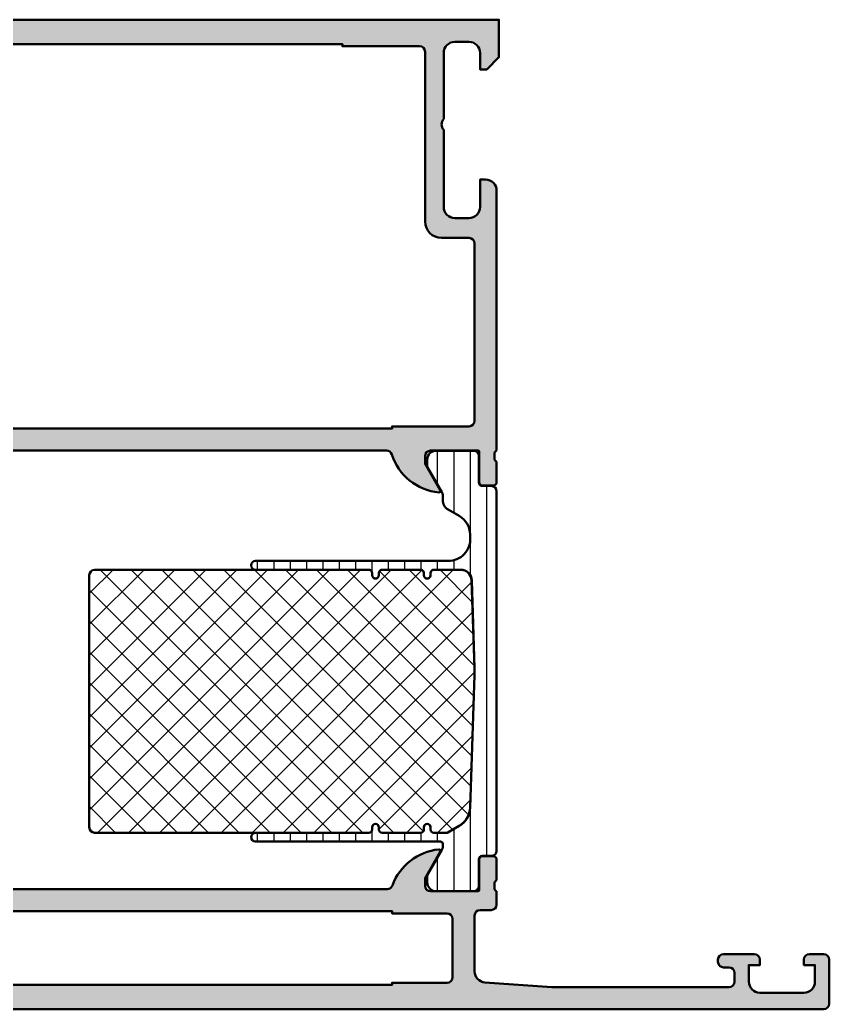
# Model space of a CAD drawing. Extents: x 0 to 147, y 0 to 90.
# Drawn here: x 73.5 to 147, y 0 to 89.8 of the extents above; entities that cross this region are included whole.
import ezdxf

# ---------------------------------------------------------------- set-up
doc = ezdxf.new("R2010")
doc.units = 0
for name, color, linetype, lineweight in [('0S-Alu contour', 7, 'Continuous', 50), ('0S-Alu hatch', 252, 'Continuous', 25), ('0S-Plastic contour', 254, 'Continuous', 50), ('0S-Plastic hatch', 253, 'Continuous', 25), ('0S-PT contour', 91, 'Continuous', 50), ('0S-PT hatch', 103, 'Continuous', 25)]:
    doc.layers.add(name, color=color, linetype=linetype, lineweight=lineweight)

# ---------------------------------------------------------------- blocks, each defined once
blk = doc.blocks.new('438290__E46935FC_256B_483B_8D9A_A29D429FEC19_')
at = {"layer": '0S-Alu hatch'}
h = blk.add_hatch(color=256, dxfattribs=at)
edge = h.paths.add_edge_path()
edge.add_arc((0.5, 89.29999999999978), 0.5, 90, 180)
edge.add_line((0, 89.29999999999978), (0, 88.0999999999998))
edge.add_arc((0.4999999999999716, 88.0999999999998), 0.4999999999999716, 180, 270.0000000000032)
edge.add_line((0.4999999999999998, 87.59999999999982), (25.5, 87.5999999999998))
edge.add_ellipse((25.50000000000001, 87.0999999999998), major_axis=(-0.5, 0), ratio=1, start_angle=180, end_angle=270.0000000000004, ccw=False)
edge.add_line((26, 87.0999999999998), (26, 80.79999999999978))
edge.add_ellipse((25.47500000000001, 80.29999999999978), major_axis=(-0.7249999999999939, 0), ratio=1, start_angle=136.397181027296, end_angle=223.6028189727041, ccw=False)
edge.add_line((26, 79.79999999999978), (25.99999999999999, 50.70000000000266))
edge.add_ellipse((25.92116355345637, 50.43247940800754), major_axis=(-0.2788950563295123, 0), ratio=1, start_angle=178.8354106259076, end_angle=253.58012358051042, ccw=False)
edge.add_line((26.2000010000015, 50.42681100000915), (26.20000100000148, 49.97321700000928))
edge.add_ellipse((25.92113290435833, 49.96755634053207), major_axis=(-0.2789255417371323, 0), ratio=1, start_angle=106.42459455535499, end_angle=181.1628700729185, ccw=False)
edge.add_line((26.00000000000149, 49.70001300000915), (26.00000000000148, 47.82000200000065))
edge.add_arc((26.30000000000149, 47.82000200000065), 0.3000000000000114, 180, 270)
edge.add_line((26.30000000000149, 47.52000200000064), (27.27997431904427, 47.52000200000064))
edge.add_arc((27.27997431904429, 47.82000200000063), 0.2999999999999971, 269.9999999999973, 360)
edge.add_line((27.57997431904428, 47.82000200000063), (27.57997431904428, 50.58000000000065))
edge.add_ellipse((27.6999743190434, 50.58000000000066), major_axis=(-0.1199999999991199, 0), ratio=1, start_angle=269.9999999999983, end_angle=360, ccw=False)
edge.add_line((27.69997431904341, 50.69999999999978), (32, 50.69999999999978))
edge.add_ellipse((32.00000000000001, 50.19999999999978), major_axis=(-0.4999999999999929, 0), ratio=1, start_angle=180, end_angle=270.0000000000008, ccw=False)
edge.add_line((32.5, 50.19999999999978), (32.5, 49.49999999999977))
edge.add_line((32.5, 49.49999999999977), (31.11850454237764, 47.10717967697223))
edge.add_arc((31.23811978464828, 47.03811978464808), 0.1381197846482754, 149.9999999999984, 275.6225775508021)
edge.add_arc((30.76177675882617, 51.87660886184819), 5.000000000000581, 275.6225775507932, 342.251583643927)
edge.add_ellipse((35.99999999999974, 50.2000000000002), major_axis=(-0.4999999999992466, 0), ratio=1, start_angle=269.99999999999756, end_angle=342.25158364392945, ccw=False)
edge.add_line((35.99999999999976, 50.69999999999945), (106.8000000000013, 50.7))
edge.add_ellipse((106.8000000000014, 50.20000000000147), major_axis=(-0.4999999999985292, 0), ratio=1, start_angle=197.7484163560673, end_angle=270.00000000000324, ccw=False)
edge.add_arc((112.0382232411737, 51.87660886184874), 4.999999999999874, 197.7484163560698, 264.3774224492077)
edge.add_arc((111.5618802153517, 47.03811978464934), 0.1381197846483011, 264.3774224492104, 389.9999999999982)
edge.add_line((111.6814954576223, 47.10717967697349), (110.3, 49.50000000000104))
edge.add_line((110.3, 49.50000000000104), (110.2999999999999, 50.20000000000103))
edge.add_ellipse((110.8, 50.20000000000104), major_axis=(-0.5, 0), ratio=1, start_angle=270, end_angle=360, ccw=False)
edge.add_line((110.8, 50.70000000000104), (115.1000256809572, 50.70000000000101))
edge.add_ellipse((115.1000256809572, 50.580000000001), major_axis=(-0.1200000000000116, 0), ratio=1, start_angle=180, end_angle=270, ccw=False)
edge.add_line((115.2200256809572, 50.58000000000101), (115.2200256809572, 47.82000200000101))
edge.add_arc((115.5200256809572, 47.82000200000102), 0.2999999999999971, 180, 270)
edge.add_line((115.5200256809572, 47.52000200000103), (116.5, 47.52000200000103))
edge.add_arc((116.5, 47.82000200000102), 0.2999999999999971, 270, 360)
edge.add_line((116.8, 47.82000200000102), (116.8, 49.70001300000955))
edge.add_ellipse((116.8788670956431, 49.9675563405325), major_axis=(-0.278925541737145, 0), ratio=1, start_angle=-1.1628700729144725, end_angle=73.57540544464939, ccw=False)
edge.add_line((116.599999, 49.97321700000969), (116.599999, 50.42681100000942))
edge.add_ellipse((116.878836446543, 50.43247940800792), major_axis=(-0.2788950563274263, 0), ratio=1, start_angle=-73.58012358050871, end_angle=1.1645893741250006, ccw=False)
edge.add_line((116.8, 50.70000000000104), (116.8, 74.30000000000001))
edge.add_arc((115.8, 74.30000000000001), 1, 0, 90)
edge.add_line((115.8, 75.30000000000001), (115.3, 75.30000000000001))
edge.add_line((115.3, 75.30000000000001), (115.3, 72.80000000000001))
edge.add_ellipse((114.3, 72.8), major_axis=(-0.9999999999999857, 0), ratio=1, start_angle=89.9999999999992, end_angle=180, ccw=False)
edge.add_line((114.3, 71.80000000000001), (113, 71.80000000000001))
edge.add_ellipse((113, 72.8), major_axis=(-0.9999999999999857, 0), ratio=1, start_angle=0, end_angle=90.0000000000008, ccw=False)
edge.add_line((112, 72.80000000000001), (112, 79.80000000000001))
edge.add_ellipse((112.525, 80.30000000000001), major_axis=(-0.7250000000000246, 0), ratio=1, start_angle=-43.60281897270181, end_angle=43.6028189727017, ccw=False)
edge.add_line((112, 80.80000000000001), (112, 86.80000000000001))
edge.add_ellipse((113, 86.80000000000003), major_axis=(-0.9999999999999857, 0), ratio=1, start_angle=269.9999999999992, end_angle=360, ccw=False)
edge.add_line((113, 87.80000000000001), (114.3, 87.80000000000001))
edge.add_ellipse((114.3, 86.80000000000003), major_axis=(-0.9999999999999857, 0), ratio=1, start_angle=180, end_angle=270.0000000000008, ccw=False)
edge.add_line((115.3, 86.80000000000001), (115.3, 85.30000000000001))
edge.add_line((115.3, 85.30000000000001), (115.9, 85.30000000000001))
edge.add_line((115.9, 85.30000000000001), (117, 86.4))
edge.add_line((117, 86.4), (117, 89.80000000000003))
edge.add_line((117, 89.80000000000003), (0.5, 89.79999999999978))
edge = h.paths.add_edge_path()
edge.add_line((28.2, 53.39999999999978), (28.2, 86.8999999999998))
edge.add_ellipse((28.70000000000002, 86.8999999999998), major_axis=(-0.5, 0), ratio=1, start_angle=270, end_angle=360, ccw=False)
edge.add_line((28.70000000000002, 87.3999999999998), (35.7, 87.3999999999998))
edge.add_line((35.7, 87.3999999999998), (35.70000000000002, 87.5999999999998))
edge.add_line((35.70000000000002, 87.5999999999998), (102.8, 87.60000000000004))
edge.add_line((102.8, 87.60000000000004), (102.8, 87.40000000000003))
edge.add_line((102.8, 87.40000000000003), (109.8, 87.40000000000003))
edge.add_ellipse((109.8, 86.90000000000003), major_axis=(-0.5, 0), ratio=1, start_angle=180, end_angle=270, ccw=False)
edge.add_line((110.3, 86.90000000000003), (110.3, 71.50000000000001))
edge.add_arc((111.8, 71.50000000000001), 1.5, 180, 270)
edge.add_line((111.8, 70.00000000000001), (114.3, 70))
edge.add_ellipse((114.3, 69.5), major_axis=(-0.5, 0), ratio=1, start_angle=180, end_angle=270, ccw=False)
edge.add_line((114.8, 69.5), (114.8, 53.40000000000003))
edge.add_ellipse((114.3, 53.40000000000003), major_axis=(-0.5, 0), ratio=1, start_angle=90, end_angle=180, ccw=False)
edge.add_line((114.3, 52.90000000000002), (107.3, 52.90000000000002))
edge.add_line((107.3, 52.90000000000002), (107.3, 52.69999999999999))
edge.add_line((107.3, 52.69999999999999), (35.7, 52.69999999999978))
edge.add_line((35.7, 52.69999999999978), (35.7, 52.89999999999977))
edge.add_line((35.7, 52.89999999999977), (28.7, 52.89999999999977))
edge.add_ellipse((28.7, 53.39999999999978), major_axis=(-0.5, 0), ratio=1, start_angle=0, end_angle=90, ccw=False)
at = {"layer": '0S-Alu contour', "color": 7}
for points in [[(0, 89.29999999999978), (0, 88.0999999999998)], [(115.3, 86.80000000000001), (115.3, 85.30000000000001), (115.9, 85.30000000000001), (117, 86.4), (117, 89.80000000000003), (0.5, 89.79999999999978)], [(0.4999999999999998, 87.59999999999982), (25.5, 87.5999999999998)], [(28.70000000000002, 87.3999999999998), (35.7, 87.3999999999998), (35.70000000000002, 87.5999999999998), (102.8, 87.60000000000004), (102.8, 87.40000000000003), (109.8, 87.40000000000003)], [(113, 87.80000000000001), (114.3, 87.80000000000001)], [(26, 87.0999999999998), (26, 80.79999999999978)], [(28.2, 53.39999999999978), (28.2, 86.8999999999998)], [(110.3, 86.90000000000003), (110.3, 71.50000000000001)], [(112, 80.80000000000001), (112, 86.80000000000001)], [(26, 79.79999999999978), (25.99999999999999, 50.70000000000266)], [(112, 72.80000000000001), (112, 79.80000000000001)], [(115.8, 75.30000000000001), (115.3, 75.30000000000001), (115.3, 72.80000000000001)], [(116.8, 50.70000000000104), (116.8, 74.30000000000001)], [(114.3, 71.80000000000001), (113, 71.80000000000001)], [(111.8, 70.00000000000001), (114.3, 70)], [(114.8, 69.5), (114.8, 53.40000000000003)], [(114.3, 52.90000000000002), (107.3, 52.90000000000002), (107.3, 52.69999999999999), (35.7, 52.69999999999978), (35.7, 52.89999999999977), (28.7, 52.89999999999977)], [(26.2000010000015, 50.42681100000915), (26.20000100000148, 49.97321700000928)], [(27.57997431904428, 47.82000200000063), (27.57997431904428, 50.58000000000065)], [(27.69997431904341, 50.69999999999978), (32, 50.69999999999978)], [(35.99999999999976, 50.69999999999945), (106.8000000000013, 50.7)], [(110.8, 50.70000000000104), (115.1000256809572, 50.70000000000101)], [(115.2200256809572, 50.58000000000101), (115.2200256809572, 47.82000200000101)], [(116.599999, 49.97321700000969), (116.599999, 50.42681100000942)], [(26.00000000000149, 49.70001300000915), (26.00000000000148, 47.82000200000065)], [(32.5, 50.19999999999978), (32.5, 49.49999999999977), (31.11850454237764, 47.10717967697223)], [(111.6814954576223, 47.10717967697349), (110.3, 49.50000000000104), (110.2999999999999, 50.20000000000103)], [(116.8, 47.82000200000102), (116.8, 49.70001300000955)], [(26.30000000000149, 47.52000200000064), (27.27997431904427, 47.52000200000064)], [(115.5200256809572, 47.52000200000103), (116.5, 47.52000200000103)]]:
    blk.add_lwpolyline(points, dxfattribs=at)
for centre, radius, start, end in [((0.5, 89.29999999999978), 0.5, 90, 180), ((0.4999999999999716, 88.0999999999998), 0.4999999999999716, 180, 270.0000000000032), ((115.8, 74.30000000000001), 1, 0, 90), ((111.8, 71.50000000000001), 1.5, 180, 270), ((30.76177675882617, 51.87660886184819), 5.000000000000581, 275.6225775507932, 342.251583643927), ((112.0382232411737, 51.87660886184874), 4.999999999999874, 197.7484163560698, 264.3774224492077), ((26.30000000000149, 47.82000200000065), 0.3000000000000114, 180, 270), ((27.27997431904429, 47.82000200000063), 0.2999999999999971, 269.9999999999973, 0), ((115.5200256809572, 47.82000200000102), 0.2999999999999971, 180, 270), ((116.5, 47.82000200000102), 0.2999999999999971, 270, 0), ((31.23811978464828, 47.03811978464808), 0.1381197846482754, 149.9999999999984, 275.6225775508021), ((111.5618802153517, 47.03811978464934), 0.1381197846483011, 264.3774224492104, 29.99999999999824)]:
    blk.add_arc(centre, radius, start, end, dxfattribs=at)
at = {"layer": '0S-Alu contour', "color": 7, "extrusion": (0, 0, -1)}
for centre, radius, start, end in [((-25.50000000000001, 87.0999999999998), 0.5, 89.99999999999959, 180), ((-28.70000000000002, 86.8999999999998), 0.5, 0, 90), ((-109.8, 86.90000000000003), 0.5, 90, 180), ((-113, 86.80000000000003), 0.9999999999999857, 0, 90.00000000000081), ((-114.3, 86.80000000000003), 0.9999999999999857, 89.9999999999992, 180), ((-25.47500000000001, 80.29999999999978), 0.7249999999999939, 136.3971810272959, 223.6028189727041), ((-112.525, 80.30000000000001), 0.7250000000000246, 316.3971810272983, 43.60281897270176), ((-113, 72.8), 0.9999999999999857, 269.9999999999992, 0), ((-114.3, 72.8), 0.9999999999999857, 180, 270.0000000000008), ((-114.3, 69.5), 0.5, 90, 180), ((-28.7, 53.39999999999978), 0.5, 270, 0), ((-114.3, 53.40000000000003), 0.5, 180, 270), ((-25.92116355345637, 50.43247940800754), 0.2788950563295123, 106.4198764194896, 181.1645893740925), ((-27.6999743190434, 50.58000000000066), 0.1199999999991199, 0, 90.0000000000017), ((-32.00000000000001, 50.19999999999978), 0.4999999999999929, 89.9999999999992, 180), ((-35.99999999999974, 50.2000000000002), 0.4999999999992466, 17.74841635607058, 90.00000000000244), ((-106.8000000000014, 50.20000000000147), 0.4999999999985292, 89.99999999999675, 162.2515836439327), ((-110.8, 50.20000000000104), 0.5, 0, 90), ((-115.1000256809572, 50.580000000001), 0.1200000000000116, 90, 180), ((-116.878836446543, 50.43247940800792), 0.2788950563274263, 358.835410625875, 73.58012358050884), ((-25.92113290435833, 49.96755634053207), 0.2789255417371323, 178.8371299270815, 253.575405444645), ((-116.8788670956431, 49.9675563405325), 0.278925541737145, 286.4245945553506, 1.162870072914434)]:
    blk.add_arc(centre, radius, start, end, dxfattribs=at)
blk = doc.blocks.new('439220__72F99F5B_B3A3_4F02_B338_B1EE9FBF746E_')
at = {"layer": '0S-PT hatch'}
h = blk.add_hatch(dxfattribs=at)
h.set_pattern_fill('ANSI37', color=256, scale=0.625, angle=90, style=0)
h.set_pattern_definition([(135, (0, 0), (-1.403165018917055, -1.403165018917055), []), (225, (0, 0), (1.403165018917055, -1.403165018917055), [])])
edge = h.paths.add_edge_path()
edge.add_line((79.81000048180552, 39.39000000000006), (79.8100004818055, 16.50999999999999))
edge.add_arc((80.30000048180553, 16.50999999999999), 0.4900000000000091, 180, 269.9999999999983)
edge.add_line((80.3000004818055, 16.01999999999998), (105.2004736743325, 16.01999999999999))
edge.add_arc((105.2004736743325, 16.30999999999998), 0.2899999999999814, 269.9999999999972, 360)
edge.add_line((105.4904736743325, 16.30999999999998), (105.4904736743325, 16.51000000000001))
edge.add_ellipse((105.8004736743325, 16.50999999999996), major_axis=(-0.3100000000000165, 0), ratio=1, start_angle=180, end_angle=360, ccw=False)
edge.add_line((106.1104736743325, 16.50999999999996), (106.1104736743324, 16.31000000000012))
edge.add_arc((106.4004736743325, 16.31000000000004), 0.2900000000000489, 180, 270)
edge.add_line((106.4004736743325, 16.01999999999999), (109.9000006845624, 16.01999999999999))
edge.add_arc((109.9000006845624, 16.30999976147983), 0.2899997614798408, 270, 360)
edge.add_line((110.1900004460422, 16.30999976147983), (110.1900004460422, 16.50999976147984))
edge.add_ellipse((110.5000004460423, 16.50999976147979), major_axis=(-0.3100000000000165, 0), ratio=1, start_angle=180, end_angle=360, ccw=False)
edge.add_line((110.8100004460423, 16.50999976147979), (110.8100004460422, 16.30999976147995))
edge.add_arc((111.1000002075221, 16.30999976147987), 0.2899997614798764, 180, 270.0000000000028)
edge.add_line((111.1000002075221, 16.01999999999999), (112.2641014635147, 16.01999999999999))
edge.add_arc((112.2666973387324, 16.2003126102507), 0.180331295075394, 269.1751967888231, 300.8247521229583)
edge.add_line((112.3591015996615, 16.04545516436673), (113.3959040990636, 16.64405323750001))
edge.add_arc((112.4009042637357, 18.36744387718717), 1.98999999227738, 299.9999946536924, 357.9633543492706)
edge.add_line((114.3896471756761, 18.29672189000684), (114.784624810534, 30.33233036016497))
edge.add_arc((104.799999999996, 30.65999999999988), 9.990000000004068, 358.1203748410033, 361.8417505473147)
edge.add_line((114.7848392306799, 30.98106936552118), (114.5268503513519, 38.92247506955442))
edge.add_arc((113.5373847885234, 38.89000170744207), 0.9899982925593634, 1.879720819711472, 90.00009565946085)
edge.add_line((113.5373831356494, 39.88000000000006), (111.0999999999999, 39.88000000000006))
edge.add_arc((111.0999999999999, 39.59000000000009), 0.2899999999999707, 90, 180)
edge.add_line((110.81, 39.59000000000009), (110.81, 39.39000000000005))
edge.add_ellipse((110.5, 39.39000000000005), major_axis=(-0.3099999999999881, 0), ratio=1, start_angle=0, end_angle=180, ccw=False)
edge.add_line((110.19, 39.39000000000005), (110.19, 39.59000000000008))
edge.add_arc((109.9, 39.59000000000008), 0.2899999999999778, 0, 90)
edge.add_line((109.9, 39.88000000000005), (106.4004736743324, 39.88000000000006))
edge.add_arc((106.4004736743324, 39.59000000000006), 0.2899999999999991, 90, 180)
edge.add_line((106.1104736743324, 39.59000000000006), (106.1104736743324, 39.39000000000006))
edge.add_ellipse((105.8004736743324, 39.39000000000006), major_axis=(-0.3099999999999881, 0), ratio=1, start_angle=0, end_angle=180, ccw=False)
edge.add_line((105.4904736743325, 39.39000000000006), (105.4904736743325, 39.59000000000006))
edge.add_arc((105.2004736743325, 39.59000000000006), 0.289999999999992, 0, 90)
edge.add_line((105.2004736743325, 39.88000000000005), (80.30000048180553, 39.88000000000006))
edge.add_arc((80.30000048180553, 39.39000000000007), 0.4899999999999949, 90, 180)
at = {"layer": '0S-PT contour', "color": 7}
for points in [[(105.2004736743325, 39.88000000000005), (80.30000048180553, 39.88000000000006)], [(105.4904736743325, 39.39000000000006), (105.4904736743325, 39.59000000000006)], [(106.1104736743324, 39.59000000000006), (106.1104736743324, 39.39000000000006)], [(109.9, 39.88000000000005), (106.4004736743324, 39.88000000000006)], [(110.19, 39.39000000000005), (110.19, 39.59000000000008)], [(110.81, 39.59000000000009), (110.81, 39.39000000000005)], [(113.5373831356494, 39.88000000000006), (111.0999999999999, 39.88000000000006)], [(79.81000048180552, 39.39000000000006), (79.8100004818055, 16.50999999999999)], [(114.7848392306799, 30.98106936552118), (114.5268503513519, 38.92247506955442)], [(114.3896471756761, 18.29672189000684), (114.784624810534, 30.33233036016497)], [(105.4904736743325, 16.30999999999998), (105.4904736743325, 16.51000000000001)], [(106.1104736743325, 16.50999999999996), (106.1104736743324, 16.31000000000012)], [(110.1900004460422, 16.30999976147983), (110.1900004460422, 16.50999976147984)], [(110.8100004460423, 16.50999976147979), (110.8100004460422, 16.30999976147995)], [(112.3591015996615, 16.04545516436673), (113.3959040990636, 16.64405323750001)], [(80.3000004818055, 16.01999999999998), (105.2004736743325, 16.01999999999999)], [(106.4004736743325, 16.01999999999999), (109.9000006845624, 16.01999999999999)], [(111.1000002075221, 16.01999999999999), (112.2641014635147, 16.01999999999999)]]:
    blk.add_lwpolyline(points, dxfattribs=at)
for centre, radius, start, end in [((80.30000048180553, 39.39000000000007), 0.4899999999999949, 90, 180), ((105.2004736743325, 39.59000000000006), 0.289999999999992, 0, 90), ((106.4004736743324, 39.59000000000006), 0.2899999999999991, 90, 180), ((109.9, 39.59000000000008), 0.2899999999999778, 0, 90), ((111.0999999999999, 39.59000000000009), 0.2899999999999707, 90, 180), ((113.5373847885234, 38.89000170744207), 0.9899982925593634, 1.879720819711472, 90.00009565946085), ((104.799999999996, 30.65999999999988), 9.990000000004068, 358.1203748410033, 1.841750547314653), ((112.4009042637357, 18.36744387718717), 1.98999999227738, 299.9999946536924, 357.9633543492706), ((80.30000048180553, 16.50999999999999), 0.4900000000000091, 180, 269.9999999999983), ((105.2004736743325, 16.30999999999998), 0.2899999999999814, 269.9999999999972, 0), ((106.4004736743325, 16.31000000000004), 0.2900000000000489, 180, 270), ((109.9000006845624, 16.30999976147983), 0.2899997614798408, 270, 0), ((111.1000002075221, 16.30999976147987), 0.2899997614798764, 180, 270.0000000000028), ((112.2666973387324, 16.2003126102507), 0.180331295075394, 269.1751967888231, 300.8247521229583)]:
    blk.add_arc(centre, radius, start, end, dxfattribs=at)
at = {"layer": '0S-PT contour', "color": 7, "extrusion": (0, 0, -1)}
for centre, radius, start, end in [((-105.8004736743324, 39.39000000000006), 0.3099999999999881, 180, 0), ((-110.5, 39.39000000000005), 0.3099999999999881, 180, 0), ((-105.8004736743325, 16.50999999999996), 0.3100000000000165, 0, 180), ((-110.5000004460423, 16.50999976147979), 0.3100000000000165, 0, 180)]:
    blk.add_arc(centre, radius, start, end, dxfattribs=at)
blk = doc.blocks.new('284257__37DF299D_9D3C_48B1_924B_EE9688AAFB39___67438E2F_C511_420F_BD48_6A04E5DF6A23_')
at = {"layer": '0S-Plastic hatch'}
h = blk.add_hatch(dxfattribs=at)
h.set_pattern_fill('ANSI31', color=256, scale=0.4680000000000001, angle=45, style=0)
h.set_pattern_definition([(90, (0, 0), (-1.4859, 0), [])])
edge = h.paths.add_edge_path()
edge.add_line((116.8, 46.9900157290799), (116.8, 14.40998427092003))
edge.add_ellipse((116.3, 14.40998427092001), major_axis=(-0.4999999999999858, 0), ratio=1, start_angle=89.9999999999967, end_angle=180, ccw=False)
edge.add_line((116.3, 13.90998427092002), (115.4896686695362, 13.90998427092003))
edge.add_arc((115.4896686695362, 13.60998427092013), 0.2999999999998959, 90, 180.0079246230968)
edge.add_line((115.1896686724058, 13.60994277769076), (115.1900006007642, 11.21006915538222))
edge.add_ellipse((114.6900006055467, 11.21000000000001), major_axis=(-0.5000000000000027, 0), ratio=1, start_angle=90, end_angle=180.0079246230509, ccw=False)
edge.add_line((114.6900006055467, 10.71000000000001), (111.3000000000001, 10.70999999999995))
edge.add_ellipse((111.3000000000001, 11.51000000000001), major_axis=(-0.8000000000000645, 0), ratio=1, start_angle=0, end_angle=90, ccw=False)
edge.add_line((110.5, 11.51), (110.5, 12.16000000000026))
edge.add_line((110.5, 12.16000000000026), (111.8373098535094, 14.47628861174133))
edge.add_arc((111.3999999994958, 14.71869342211104), 0.5000000005077893, 330.9999999999526, 360)
edge.add_line((111.9000000000036, 14.71869342211104), (111.8999999999999, 15.01000000000263))
edge.add_arc((111.7, 15.01000000000011), 0.1999999999999318, 0, 90)
edge.add_line((111.7, 15.21000000000004), (94.90047367433247, 15.20999999999999))
edge.add_ellipse((94.90047367433247, 15.60999999999999), major_axis=(-0.3999999999999986, 0), ratio=1, start_angle=-90, end_angle=90, ccw=False)
edge.add_line((94.90047367433247, 16.00999999999999), (105.2004736743325, 16.01000000000006))
edge.add_arc((105.2004736743325, 16.31000000000005), 0.29999999999999, 270, 360)
edge.add_line((105.5004736743325, 16.31000000000005), (105.5004736743325, 16.50999999999997))
edge.add_ellipse((105.8004736743325, 16.50999999999995), major_axis=(-0.3000000000000114, 0), ratio=1, start_angle=180, end_angle=360, ccw=False)
edge.add_line((106.1004736743325, 16.50999999999995), (106.1004736743324, 16.31000000000017))
edge.add_arc((106.4004736743325, 16.31000000000009), 0.300000000000054, 180, 270)
edge.add_line((106.4004736743325, 16.01000000000003), (109.9000006845624, 16.01000000000001))
edge.add_arc((109.9000006845624, 16.30999976147986), 0.299999761479846, 270, 360)
edge.add_line((110.2000004460423, 16.30999976147986), (110.2000004460423, 16.5099997614798))
edge.add_ellipse((110.5000004460423, 16.50999976147977), major_axis=(-0.3000000000000114, 0), ratio=1, start_angle=180, end_angle=360, ccw=False)
edge.add_line((110.8000004460423, 16.50999976147977), (110.8000004460422, 16.30999976148001))
edge.add_arc((111.1000002075221, 16.30999976147993), 0.2999997614798815, 180, 270)
edge.add_line((111.1000002075221, 16.01000000000005), (112.2641016152003, 16.01000000000004))
edge.add_arc((112.2641016152003, 16.20999999963142), 0.1999999996313839, 270, 299.9999946536949)
edge.add_line((112.3641015988541, 16.03679490986271), (113.4009040982555, 16.63539298299562))
edge.add_arc((112.4009042637357, 18.36744387718717), 1.999999992277376, 299.9999946536921, 358.2770022895027)
edge.add_line((114.4, 18.30730897584481), (114.794619429964, 30.33200236252824))
edge.add_arc((104.7999999999958, 30.65999999999958), 10.00000000000423, 358.1203748410093, 361.879625158999)
edge.add_line((114.794619429964, 30.98799763747241), (114.5368450786459, 38.92279976374899))
edge.add_arc((113.5373831356494, 38.89000000000005), 1.000000000000095, 1.879625159094631, 90.00000000000325)
edge.add_line((113.5373831356494, 39.89000000000014), (111.0999999999999, 39.89000000000004))
edge.add_arc((111.0999999999999, 39.59000000000008), 0.2999999999999687, 90.00000000000273, 180)
edge.add_line((110.8, 39.59000000000008), (110.8, 39.39000000000005))
edge.add_ellipse((110.5, 39.39000000000005), major_axis=(-0.2999999999999829, 0), ratio=1, start_angle=0, end_angle=180, ccw=False)
edge.add_line((110.2, 39.39000000000005), (110.2, 39.59000000000004))
edge.add_arc((109.9, 39.59000000000005), 0.2999999999999829, 0, 89.99999999999729)
edge.add_line((109.9, 39.89000000000003), (106.4004736743324, 39.89000000000005))
edge.add_arc((106.4004736743324, 39.59000000000006), 0.29999999999999, 90, 180)
edge.add_line((106.1004736743325, 39.59000000000006), (106.1004736743324, 39.39000000000001))
edge.add_ellipse((105.8004736743324, 39.39000000000002), major_axis=(-0.2999999999999829, 0), ratio=1, start_angle=0, end_angle=180, ccw=False)
edge.add_line((105.5004736743325, 39.39000000000002), (105.5004736743325, 39.59000000000006))
edge.add_arc((105.2004736743325, 39.59000000000006), 0.2999999999999971, 0, 90)
edge.add_line((105.2004736743325, 39.89000000000006), (94.90047367433245, 39.89000000000006))
edge.add_ellipse((94.90047367433245, 40.29000000000005), major_axis=(-0.3999999999999915, 0), ratio=1, start_angle=-90, end_angle=90, ccw=False)
edge.add_line((94.90047367433243, 40.69000000000004), (112.4121385877003, 40.68999999999991))
edge.add_arc((112.4121385877003, 42.68999999999996), 2.000000000000049, 270, 361.8796251590046)
edge.add_line((114.4110624736931, 42.75559952749469), (114.3999999999999, 43.09269102415608))
edge.add_arc((112.4009042560165, 43.03255612258068), 2.000000000000052, 1.722997710521563, 60.00000552362365)
edge.add_line((113.4009040890374, 44.76460702655501), (112.4000000834895, 45.34247909493431))
edge.add_ellipse((112.9, 46.2085045469214), major_axis=(-0.999999999999943, 0), ratio=1, start_angle=0, end_angle=60.0000055236232, ccw=False)
edge.add_line((111.9, 46.20850454692141), (111.9000000000038, 46.681306577988))
edge.add_arc((111.3999999998819, 46.68130657799206), 0.500000000121915, 0, 28.9999999999474)
edge.add_line((111.8373098535585, 46.92371138817394), (110.5, 49.24000000000008))
edge.add_line((110.5, 49.24000000000008), (110.5, 49.88999999999993))
edge.add_ellipse((111.2999999999999, 49.88999999999996), major_axis=(-0.7999999999999688, 0), ratio=1, start_angle=269.999999999999, end_angle=360, ccw=False)
edge.add_line((111.2999999999999, 50.68999999999992), (114.6900006103291, 50.68999999999999))
edge.add_ellipse((114.6900006103291, 50.18999999999998), major_axis=(-0.5, 0), ratio=1, start_angle=179.9920752627074, end_angle=270.00000000000324, ccw=False)
edge.add_line((115.1900006055465, 50.18993084362113), (115.1896686724057, 47.79005722290699))
edge.add_arc((115.4896686695361, 47.79001572907981), 0.2999999999999337, 179.9920752627072, 270)
edge.add_line((115.4896686695361, 47.49001572907988), (116.3, 47.49001572907987))
edge.add_ellipse((116.3, 46.99001572907987), major_axis=(-0.4999999999999929, 0), ratio=1, start_angle=180, end_angle=269.9999999999984, ccw=False)
at = {"layer": '0S-Plastic contour', "color": 7}
for points in [[(111.2999999999999, 50.68999999999992), (114.6900006103291, 50.68999999999999)], [(111.8373098535585, 46.92371138817394), (110.5, 49.24000000000008), (110.5, 49.88999999999993)], [(115.1900006055465, 50.18993084362113), (115.1896686724057, 47.79005722290699)], [(115.4896686695361, 47.49001572907988), (116.3, 47.49001572907987)], [(116.8, 46.9900157290799), (116.8, 14.40998427092003)], [(111.9, 46.20850454692141), (111.9000000000038, 46.681306577988)], [(113.4009040890374, 44.76460702655501), (112.4000000834895, 45.34247909493431)], [(114.4110624736931, 42.75559952749469), (114.3999999999999, 43.09269102415608)], [(94.90047367433243, 40.69000000000004), (112.4121385877003, 40.68999999999991)], [(105.2004736743325, 39.89000000000006), (94.90047367433245, 39.89000000000006)], [(105.5004736743325, 39.39000000000002), (105.5004736743325, 39.59000000000006)], [(106.1004736743325, 39.59000000000006), (106.1004736743324, 39.39000000000001)], [(109.9, 39.89000000000003), (106.4004736743324, 39.89000000000005)], [(110.2, 39.39000000000005), (110.2, 39.59000000000004)], [(110.8, 39.59000000000008), (110.8, 39.39000000000005)], [(113.5373831356494, 39.89000000000014), (111.0999999999999, 39.89000000000004)], [(114.794619429964, 30.98799763747241), (114.5368450786459, 38.92279976374899)], [(114.4, 18.30730897584481), (114.794619429964, 30.33200236252824)], [(105.5004736743325, 16.31000000000005), (105.5004736743325, 16.50999999999997)], [(106.1004736743325, 16.50999999999995), (106.1004736743324, 16.31000000000017)], [(110.2000004460423, 16.30999976147986), (110.2000004460423, 16.5099997614798)], [(110.8000004460423, 16.50999976147977), (110.8000004460422, 16.30999976148001)], [(112.3641015988541, 16.03679490986271), (113.4009040982555, 16.63539298299562)], [(94.90047367433247, 16.00999999999999), (105.2004736743325, 16.01000000000006)], [(106.4004736743325, 16.01000000000003), (109.9000006845624, 16.01000000000001)], [(111.1000002075221, 16.01000000000005), (112.2641016152003, 16.01000000000004)], [(111.7, 15.21000000000004), (94.90047367433247, 15.20999999999999)], [(110.5, 11.51), (110.5, 12.16000000000026), (111.8373098535094, 14.47628861174133)], [(111.9000000000036, 14.71869342211104), (111.8999999999999, 15.01000000000263)], [(115.1896686724058, 13.60994277769076), (115.1900006007642, 11.21006915538222)], [(116.3, 13.90998427092002), (115.4896686695362, 13.90998427092003)], [(114.6900006055467, 10.71000000000001), (111.3000000000001, 10.70999999999995)]]:
    blk.add_lwpolyline(points, dxfattribs=at)
at = {"layer": '0S-Plastic contour', "color": 7, "extrusion": (0, 0, -1)}
for centre, radius, start, end in [((-111.2999999999999, 49.88999999999996), 0.7999999999999688, 0, 90.00000000000102), ((-114.6900006103291, 50.18999999999998), 0.5, 89.99999999999675, 180.0079247372927), ((-116.3, 46.99001572907987), 0.4999999999999929, 90.0000000000016, 180), ((-112.9, 46.2085045469214), 0.999999999999943, 299.9999944763768, 0), ((-94.90047367433245, 40.29000000000005), 0.3999999999999915, 270, 90), ((-105.8004736743324, 39.39000000000002), 0.2999999999999829, 180, 0), ((-110.5, 39.39000000000005), 0.2999999999999829, 180, 0), ((-105.8004736743325, 16.50999999999995), 0.3000000000000114, 0, 180), ((-110.5000004460423, 16.50999976147977), 0.3000000000000114, 0, 180), ((-94.90047367433247, 15.60999999999999), 0.3999999999999986, 270, 90), ((-116.3, 14.40998427092001), 0.4999999999999858, 180, 270.0000000000033), ((-111.3000000000001, 11.51000000000001), 0.8000000000000645, 270, 0), ((-114.6900006055467, 11.21000000000001), 0.5000000000000027, 179.9920753769491, 270)]:
    blk.add_arc(centre, radius, start, end, dxfattribs=at)
at = {"layer": '0S-Plastic contour', "color": 7}
for centre, radius, start, end in [((115.4896686695361, 47.79001572907981), 0.2999999999999337, 179.9920752627072, 270), ((111.3999999998819, 46.68130657799206), 0.500000000121915, 0, 28.9999999999474), ((112.4009042560165, 43.03255612258068), 2.000000000000052, 1.722997710521563, 60.00000552362365), ((112.4121385877003, 42.68999999999996), 2.000000000000049, 270, 1.879625159004644), ((105.2004736743325, 39.59000000000006), 0.2999999999999971, 0, 90), ((106.4004736743324, 39.59000000000006), 0.29999999999999, 90, 180), ((109.9, 39.59000000000005), 0.2999999999999829, 0, 89.99999999999729), ((111.0999999999999, 39.59000000000008), 0.2999999999999687, 90.00000000000273, 180), ((113.5373831356494, 38.89000000000005), 1.000000000000095, 1.879625159094631, 90.00000000000325), ((104.7999999999958, 30.65999999999958), 10.00000000000423, 358.1203748410093, 1.879625158999019), ((112.4009042637357, 18.36744387718717), 1.999999992277376, 299.9999946536921, 358.2770022895027), ((105.2004736743325, 16.31000000000005), 0.29999999999999, 270, 0), ((106.4004736743325, 16.31000000000009), 0.300000000000054, 180, 270), ((109.9000006845624, 16.30999976147986), 0.299999761479846, 270, 0), ((111.1000002075221, 16.30999976147993), 0.2999997614798815, 180, 270), ((112.2641016152003, 16.20999999963142), 0.1999999996313839, 270, 299.9999946536949), ((111.7, 15.01000000000011), 0.1999999999999318, 0, 90), ((111.3999999994958, 14.71869342211104), 0.5000000005077893, 330.9999999999526, 0), ((115.4896686695362, 13.60998427092013), 0.2999999999998959, 90, 180.0079246230968)]:
    blk.add_arc(centre, radius, start, end, dxfattribs=at)
blk = doc.blocks.new('438300__47BD68BD_A942_4D75_ACA2_276CF54A5E33_')
at = {"layer": '0S-Alu hatch'}
h = blk.add_hatch(color=256, dxfattribs=at)
edge = h.paths.add_edge_path()
edge.add_line((26.00000000000003, 10.70000000000002), (26.00000000000001, 2.500000000000024))
edge.add_ellipse((25.5, 2.500000000000031), major_axis=(-0.5000000000000142, 0), ratio=1, start_angle=89.9999999999983, end_angle=180, ccw=False)
edge.add_line((25.49999999999999, 2.000000000000015), (0.4999999999999716, 2.000000000000015))
edge.add_arc((0.4999999999999716, 1.500000000000044), 0.4999999999999716, 90, 180)
edge.add_line((0, 1.500000000000044), (0, 0.5000000000000165))
edge.add_arc((0.5, 0.5000000000000165), 0.5, 180, 269.9999999999999)
edge.add_line((0.4999999999999998, 1.64e-14), (146.5, -1e-16))
edge.add_arc((146.5, 0.5), 0.5, 270, 360)
edge.add_line((147, 0.5), (147, 4.499999999999998))
edge.add_arc((146.5, 4.499999999999999), 0.5, 0, 90)
edge.add_line((146.5, 4.999999999999999), (145.2, 5))
edge.add_arc((145.2, 4.499999999999999), 0.5000000000000018, 90, 180)
edge.add_line((144.7, 4.499999999999999), (144.7, 3.999999999999999))
edge.add_line((144.7, 3.999999999999999), (145.7, 3.999999999999998))
edge.add_line((145.7, 3.999999999999998), (145.7, 2.499999999999999))
edge.add_ellipse((144.7, 2.499999999999989), major_axis=(-1, 0), ratio=1, start_angle=90, end_angle=180, ccw=False)
edge.add_line((144.7, 1.499999999999999), (140.7, 1.499999999999999))
edge.add_ellipse((140.7, 2.499999999999989), major_axis=(-0.9999999999999902, 0), ratio=1, start_angle=0, end_angle=90, ccw=False)
edge.add_line((139.7, 2.499999999999999), (139.7, 3.999999999999999))
edge.add_line((139.7, 3.999999999999999), (140.7, 3.999999999999999))
edge.add_line((140.7, 3.999999999999999), (140.7, 4.5))
edge.add_arc((140.2, 4.5), 0.5, 0, 90)
edge.add_line((140.2, 5), (137.4, 5))
edge.add_arc((137.4, 4.500000000000004), 0.4999999999999965, 90, 180)
edge.add_line((136.9, 4.500000000000004), (136.9, 4.299999999999998))
edge.add_arc((137.4, 4.299999999999998), 0.5, 180, 270)
edge.add_line((137.4, 3.799999999999998), (137.9, 3.799999999999998))
edge.add_ellipse((137.9, 3.300000000000004), major_axis=(-0.4999999999999947, 0), ratio=1, start_angle=180, end_angle=270, ccw=False)
edge.add_line((138.4, 3.299999999999998), (138.4, 2.499999999999998))
edge.add_ellipse((137.9, 2.499999999999993), major_axis=(-0.5, 0), ratio=1, start_angle=90, end_angle=180, ccw=False)
edge.add_line((137.9, 1.999999999999998), (121.7999999999999, 2.000000000000001))
edge.add_line((121.7999999999999, 2.000000000000001), (115.7287529500121, 2.433660503570567))
edge.add_ellipse((115.8, 3.431119203401314), major_axis=(-1.000000000000013, 0), ratio=1, start_angle=0, end_angle=85.91438322002392, ccw=False)
edge.add_line((114.8, 3.431119203401302), (114.8, 8.500000000000025))
edge.add_ellipse((115.3, 8.5), major_axis=(-0.5000000000000142, 0), ratio=1, start_angle=270.00000000000165, end_angle=360, ccw=False)
edge.add_line((115.3, 9.000000000000014), (116.3, 9.000000000000014))
edge.add_arc((116.3, 9.500000000000004), 0.4999999999999929, 270.0000000000017, 360)
edge.add_line((116.8, 9.500000000000004), (116.8, 10.69999999999998))
edge.add_ellipse((116.878836446543, 10.96752059199311), major_axis=(-0.2788950563274415, 0), ratio=1, start_angle=-1.1645893740957263, end_angle=73.58012358050678, ccw=False)
edge.add_line((116.599999, 10.97318899999148), (116.599999, 11.42678299999149))
edge.add_ellipse((116.8788670956431, 11.43244365946856), major_axis=(-0.2789255417371296, 0), ratio=1, start_angle=-73.57540544464831, end_angle=1.1628700728909962, ccw=False)
edge.add_line((116.8, 11.69998699999149), (116.8, 13.57999799999999))
edge.add_arc((116.5, 13.57999799999999), 0.2999999999999971, 0, 90)
edge.add_line((116.5, 13.87999799999999), (115.5200256809572, 13.87999799999999))
edge.add_arc((115.5200256809572, 13.57999799999999), 0.3000000000000043, 90, 180)
edge.add_line((115.2200256809572, 13.57999799999999), (115.2200256809572, 10.81999999999999))
edge.add_ellipse((115.1000256809572, 10.81999999999998), major_axis=(-0.1199999999999761, 0), ratio=1, start_angle=90, end_angle=180, ccw=False)
edge.add_line((115.1000256809572, 10.70000000000001), (110.8, 10.70000000000001))
edge.add_ellipse((110.8, 11.20000000000001), major_axis=(-0.5000000000000089, 0), ratio=1, start_angle=0, end_angle=89.9999999999983, ccw=False)
edge.add_line((110.3, 11.20000000000001), (110.3, 11.9))
edge.add_line((110.3, 11.9), (111.6814954576223, 14.29282032302757))
edge.add_arc((111.5618802153517, 14.36188021535171), 0.1381197846482903, 330.0000000000014, 455.6225775507896)
edge.add_arc((112.0382232411737, 9.52339113815216), 5.000000000000031, 95.62257755079261, 160.0499003679413)
edge.add_ellipse((106.8682774794046, 11.40000000000003), major_axis=(-0.5000000000000187, 0), ratio=1, start_angle=90.00000000000318, end_angle=160.049900367936, ccw=False)
edge.add_line((106.8682774794046, 10.90000000000001), (35.93172252059527, 10.90000000000002))
edge.add_ellipse((35.93172252059528, 11.40000000000016), major_axis=(-0.5000000000001439, 0), ratio=1, start_angle=19.950099632059107, end_angle=89.9999999999992, ccw=False)
edge.add_arc((30.76177675882624, 9.523391138152379), 4.999999999999785, 19.95009963205865, 84.3774224492069)
edge.add_arc((31.23811978464829, 14.3618802153517), 0.1381197846482728, 84.37742244920817, 210.0000000000003)
edge.add_line((31.11850454237765, 14.29282032302756), (32.50000000000002, 11.9))
edge.add_line((32.50000000000002, 11.9), (32.50000000000006, 11.2000000000001))
edge.add_ellipse((32, 11.20000000000007), major_axis=(-0.500000000000057, 0), ratio=1, start_angle=90, end_angle=180, ccw=False)
edge.add_line((32, 10.70000000000002), (27.69997431904275, 10.70000000000001))
edge.add_ellipse((27.69997431904276, 10.81999999999998), major_axis=(-0.119999999999969, 0), ratio=1, start_angle=0, end_angle=89.9999999999967, ccw=False)
edge.add_line((27.57997431904279, 10.81999999999998), (27.57997431904279, 13.57999799999999))
edge.add_arc((27.2799743190428, 13.57999799999999), 0.2999999999999971, 0, 90)
edge.add_line((27.2799743190428, 13.87999799999999), (26.29999999999997, 13.87999799999999))
edge.add_arc((26.29999999999997, 13.57999799999999), 0.2999999999999971, 90, 180)
edge.add_line((25.99999999999997, 13.57999799999999), (25.99999999999999, 11.69998699999146))
edge.add_ellipse((25.92113290435686, 11.43244365946854), major_axis=(-0.2789255417371291, 0), ratio=1, start_angle=178.8371299269744, end_angle=253.57540544465138, ccw=False)
edge.add_line((26.20000099999999, 11.4267829999908), (26.20000099999999, 10.97318899999154))
edge.add_ellipse((25.92116355345698, 10.9675205919931), major_axis=(-0.2788950563273965, 0), ratio=1, start_angle=106.41987641949589, end_angle=181.1645893741104, ccw=False)
edge = h.paths.add_edge_path()
edge.add_line((28, 2.900000000000027), (27.99999999999996, 8.200000000000003))
edge.add_ellipse((28.49999999999999, 8.199999999999996), major_axis=(-0.5000000000000178, 0), ratio=1, start_angle=270.00000000000165, end_angle=360, ccw=False)
edge.add_line((28.49999999999997, 8.700000000000014), (35.50000000000003, 8.700000000000014))
edge.add_line((35.50000000000003, 8.700000000000014), (35.5, 8.900000000000013))
edge.add_line((35.5, 8.900000000000013), (107.3, 8.900000000000013))
edge.add_line((107.3, 8.900000000000013), (107.3, 8.700000000000014))
edge.add_line((107.3, 8.700000000000014), (112.3, 8.700000000000008))
edge.add_ellipse((112.3, 8.200000000000008), major_axis=(-0.5, 0), ratio=1, start_angle=180, end_angle=270, ccw=False)
edge.add_line((112.8, 8.200000000000005), (112.8, 2.900000000000023))
edge.add_ellipse((112.2999999999999, 2.900000000000023), major_axis=(-0.5000000000000067, 0), ratio=1, start_angle=90, end_angle=180, ccw=False)
edge.add_line((112.2999999999999, 2.400000000000016), (107.3, 2.400000000000016))
edge.add_line((107.3, 2.400000000000016), (107.3, 2.200000000000016))
edge.add_line((107.3, 2.200000000000016), (35.5, 2.200000000000016))
edge.add_line((35.5, 2.200000000000016), (35.5, 2.400000000000015))
edge.add_line((35.5, 2.400000000000015), (28.50000000000001, 2.400000000000016))
edge.add_ellipse((28.50000000000001, 2.90000000000003), major_axis=(-0.5000000000000142, 0), ratio=1, start_angle=0, end_angle=90, ccw=False)
at = {"layer": '0S-Alu contour', "color": 7}
for points in [[(25.99999999999997, 13.57999799999999), (25.99999999999999, 11.69998699999146)], [(27.2799743190428, 13.87999799999999), (26.29999999999997, 13.87999799999999)], [(27.57997431904279, 10.81999999999998), (27.57997431904279, 13.57999799999999)], [(31.11850454237765, 14.29282032302756), (32.50000000000002, 11.9), (32.50000000000006, 11.2000000000001)], [(110.3, 11.20000000000001), (110.3, 11.9), (111.6814954576223, 14.29282032302757)], [(115.2200256809572, 13.57999799999999), (115.2200256809572, 10.81999999999999)], [(116.5, 13.87999799999999), (115.5200256809572, 13.87999799999999)], [(116.8, 11.69998699999149), (116.8, 13.57999799999999)], [(26.20000099999999, 11.4267829999908), (26.20000099999999, 10.97318899999154)], [(106.8682774794046, 10.90000000000001), (35.93172252059527, 10.90000000000002)], [(116.599999, 10.97318899999148), (116.599999, 11.42678299999149)], [(26.00000000000003, 10.70000000000002), (26.00000000000001, 2.500000000000025)], [(32, 10.70000000000002), (27.69997431904275, 10.70000000000001)], [(115.1000256809572, 10.70000000000001), (110.8, 10.70000000000001)], [(116.8, 9.500000000000004), (116.8, 10.69999999999998)], [(115.3, 9.000000000000014), (116.3, 9.000000000000014)], [(28, 2.900000000000027), (27.99999999999996, 8.200000000000003)], [(28.49999999999997, 8.700000000000014), (35.50000000000003, 8.700000000000014), (35.5, 8.900000000000013), (107.3, 8.900000000000013), (107.3, 8.700000000000014), (112.3, 8.700000000000008)], [(112.8, 8.200000000000005), (112.8, 2.900000000000023)], [(114.8, 3.431119203401302), (114.8, 8.500000000000025)], [(136.9, 4.500000000000004), (136.9, 4.299999999999998)], [(140.2, 5), (137.4, 5)], [(139.7, 2.499999999999999), (139.7, 3.999999999999999), (140.7, 3.999999999999999), (140.7, 4.5)], [(144.7, 4.499999999999999), (144.7, 3.999999999999999), (145.7, 3.999999999999998), (145.7, 2.499999999999999)], [(146.5, 4.999999999999999), (145.2, 5)], [(147, 0.5), (147, 4.499999999999998)], [(137.4, 3.799999999999998), (137.9, 3.799999999999998)], [(138.4, 3.299999999999998), (138.4, 2.499999999999998)], [(25.49999999999999, 2.000000000000015), (0.4999999999999716, 2.000000000000015)], [(112.2999999999999, 2.400000000000016), (107.3, 2.400000000000016), (107.3, 2.200000000000016), (35.5, 2.200000000000016), (35.5, 2.400000000000015), (28.50000000000001, 2.400000000000016)], [(137.9, 1.999999999999998), (121.7999999999999, 2.000000000000001), (115.7287529500121, 2.433660503570567)], [(0, 1.500000000000044), (0, 0.5000000000000165)], [(144.7, 1.499999999999999), (140.7, 1.499999999999999)], [(0.4999999999999998, 1.64e-14), (146.5, -1e-16)]]:
    blk.add_lwpolyline(points, dxfattribs=at)
for centre, radius, start, end in [((31.23811978464829, 14.3618802153517), 0.1381197846482728, 84.37742244920817, 210.0000000000003), ((30.76177675882624, 9.523391138152379), 4.999999999999785, 19.95009963205865, 84.3774224492069), ((112.0382232411737, 9.52339113815216), 5.000000000000031, 95.62257755079261, 160.0499003679413), ((111.5618802153517, 14.36188021535171), 0.1381197846482903, 330.0000000000014, 95.62257755078969), ((26.29999999999997, 13.57999799999999), 0.2999999999999971, 90, 180), ((27.2799743190428, 13.57999799999999), 0.2999999999999971, 0, 90), ((115.5200256809572, 13.57999799999999), 0.3000000000000043, 90, 180), ((116.5, 13.57999799999999), 0.2999999999999971, 0, 90), ((116.3, 9.500000000000004), 0.4999999999999929, 270.0000000000017, 0), ((137.4, 4.500000000000004), 0.4999999999999965, 90, 180), ((140.2, 4.5), 0.5, 0, 90), ((145.2, 4.499999999999999), 0.5000000000000018, 90, 180), ((146.5, 4.499999999999999), 0.5, 0, 90), ((137.4, 4.299999999999998), 0.5, 180, 270), ((0.4999999999999716, 1.500000000000044), 0.4999999999999716, 90, 180), ((0.5, 0.5000000000000165), 0.5, 180, 269.9999999999999), ((146.5, 0.5), 0.5, 270, 0)]:
    blk.add_arc(centre, radius, start, end, dxfattribs=at)
at = {"layer": '0S-Alu contour', "color": 7, "extrusion": (0, 0, -1)}
for centre, radius, start, end in [((-25.92113290435686, 11.43244365946854), 0.2789255417371291, 106.4245945553486, 181.1628700730257), ((-116.8788670956431, 11.43244365946856), 0.2789255417371296, 358.837129927109, 73.57540544464841), ((-25.92116355345698, 10.9675205919931), 0.2788950563273965, 178.8354106258896, 253.5801235805041), ((-27.69997431904276, 10.81999999999998), 0.119999999999969, 270.0000000000033, 0), ((-32, 11.20000000000007), 0.500000000000057, 180, 270), ((-35.93172252059528, 11.40000000000016), 0.5000000000001439, 270.0000000000008, 340.0499003679409), ((-106.8682774794046, 11.40000000000003), 0.5000000000000187, 199.9500996320641, 269.9999999999968), ((-110.8, 11.20000000000001), 0.5000000000000089, 270.0000000000017, 0), ((-115.1000256809572, 10.81999999999998), 0.1199999999999761, 180, 270), ((-116.878836446543, 10.96752059199311), 0.2788950563274415, 286.4198764194932, 1.164589374095672), ((-115.3, 8.5), 0.5000000000000142, 0, 89.99999999999837), ((-28.49999999999999, 8.199999999999996), 0.5000000000000178, 0, 89.99999999999837), ((-112.3, 8.200000000000008), 0.5, 90, 180), ((-137.9, 3.300000000000004), 0.4999999999999947, 90, 180), ((-28.50000000000001, 2.90000000000003), 0.5000000000000142, 270, 0), ((-112.2999999999999, 2.900000000000023), 0.5000000000000067, 180, 270), ((-115.8, 3.431119203401314), 1.000000000000013, 274.0856167799761, 0), ((-25.5, 2.500000000000031), 0.5000000000000142, 180, 270.0000000000017), ((-137.9, 2.499999999999993), 0.5, 180, 270), ((-140.7, 2.499999999999989), 0.9999999999999902, 270, 0), ((-144.7, 2.499999999999989), 1, 180, 270)]:
    blk.add_arc(centre, radius, start, end, dxfattribs=at)
blk = doc.blocks.new('439220__3839BBB2_3F02_4FDC_9E15_767D79CD3AEE_')
at = {"layer": '0S-Alu contour', "color": 7}
for name in ['438290__E46935FC_256B_483B_8D9A_A29D429FEC19_', '438300__47BD68BD_A942_4D75_ACA2_276CF54A5E33_']:
    blk.add_blockref(name, (0, 0), dxfattribs=at)
at = {"layer": '0S-Plastic contour', "color": 7}
blk.add_blockref('284257__37DF299D_9D3C_48B1_924B_EE9688AAFB39___67438E2F_C511_420F_BD48_6A04E5DF6A23_', (0, 0), dxfattribs=at)
at = {"layer": '0S-PT contour', "color": 7}
blk.add_blockref('439220__72F99F5B_B3A3_4F02_B338_B1EE9FBF746E_', (0, 0), dxfattribs=at)

msp = doc.modelspace()

# ---------------------------------------------------------------- block references
at = {"layer": '0S-Alu contour', "color": 7}
msp.add_blockref('439220__3839BBB2_3F02_4FDC_9E15_767D79CD3AEE_', (0, 0), dxfattribs=at)

doc.saveas('drawing.dxf')
